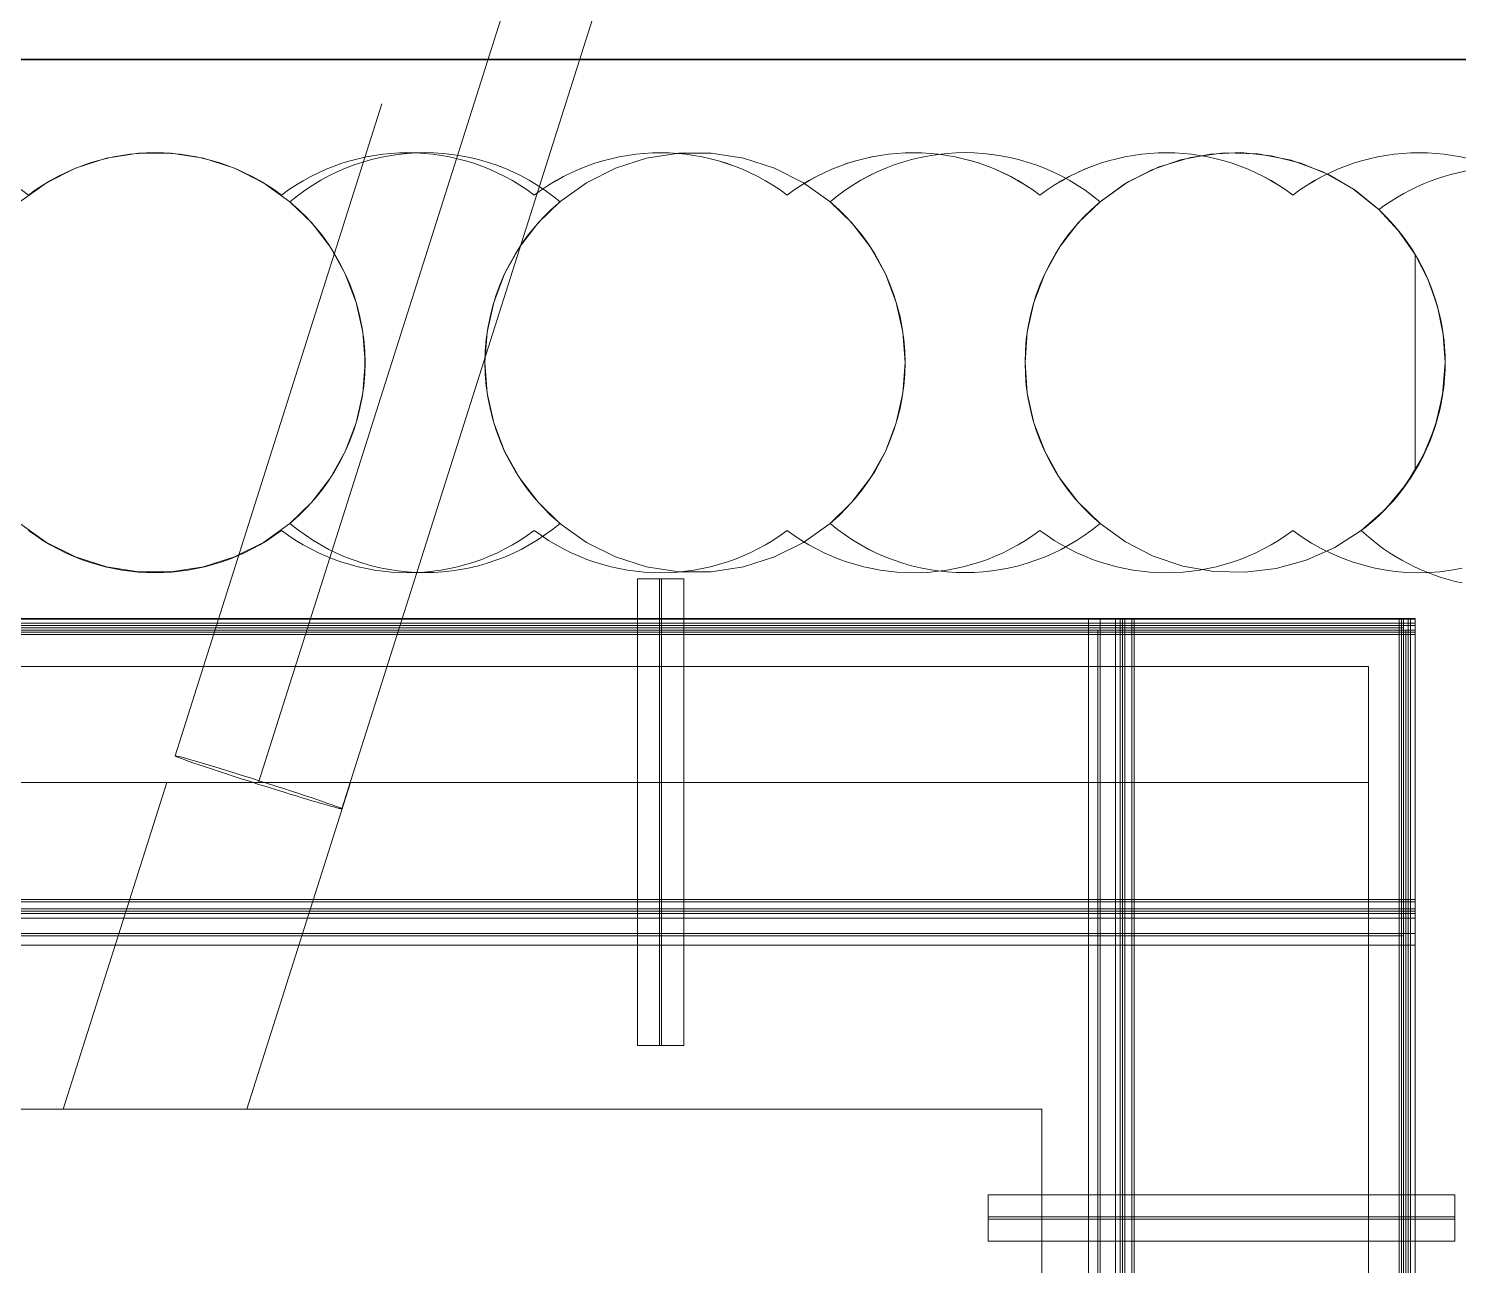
# Model space of a CAD drawing. Header units: metres. Extents: x 1753726 to 1755216, y 5920592 to 5921703.
# Drawn here: x 1755123.91 to 1755126.973, y 5921419.78 to 5921422.431 of the extents above; entities that cross this region are included whole.
import ezdxf

# ---------------------------------------------------------------- set-up
doc = ezdxf.new("R2010")
doc.units = ezdxf.units.M
doc.linetypes.add('CENTER', pattern=[50.8, 31.75, -6.35, 6.35, -6.35])
doc.linetypes.add('HIDDEN2', pattern=[4.7625, 3.175, -1.5875])
for name, color, linetype, lineweight in [('A-FLOR-____-OTLN', 9, 'Continuous', 9), ('A-WALL-____-OTLN', 2, 'Continuous', 9), ('P-PIPE-____-CNTR', 1, 'CENTER', 9), ('P-PIPE-____-OTLN', 6, 'HIDDEN2', 18), ('S-BEAM-____-OTLN', 7, 'Continuous', 9), ('S-FNDN-____-OTLN', 7, 'Continuous', 9)]:
    doc.layers.add(name, color=color, linetype=linetype, lineweight=lineweight)

# ---------------------------------------------------------------- blocks, each defined once
blk = doc.blocks.new('308492-ARUP-TUTB-MOD-0001_rvt-1-X-ARUP-GL-HERNE_BAY_ALIGNMENT')
at = {"layer": 'P-PIPE-____-CNTR'}
blk.add_line((1755124.4025, 5921420.8154), (1755209.801, 5921690.0492), dxfattribs=at)
blk.add_line((1755124.4025, 5921420.8154), (1755209.801, 5921690.0492), dxfattribs=at)
at = {"layer": 'P-PIPE-____-OTLN'}
for p, q in [((1755209.6223, 5921690.1059), (1755124.2238, 5921420.8721)), ((1755124.5813, 5921420.7587), (1755209.9798, 5921689.9925))]:
    blk.add_line(p, q, dxfattribs=at)
for start_param, end_param in [(0, 1.570796), (4.712389, 6.283185), (1.570796, 3.141593), (3.141593, 4.712389)]:
    blk.add_ellipse((1755124.4025, 5921420.8154), major_axis=(-0.1787, 0.0567), ratio=0.020088, start_param=start_param, end_param=end_param, dxfattribs=at)
blk = doc.blocks.new('308492-ARUP-STPW-MOD-1600_rvt-1-X-ARUP-GL-HERNE_BAY_ALIGNMENT')
at = {"layer": 'A-WALL-____-OTLN'}
for p, q in [((1755126.7805, 5921420.8154), (1755121.5805, 5921420.8154)), ((1755121.5805, 5921420.8154), (1755126.7805, 5921420.8154)), ((1755124.2058, 5921420.8154), (1755123.9838, 5921420.1154)), ((1755124.3772, 5921420.1154), (1755124.5992, 5921420.8154)), ((1755126.7805, 5921420.8154), (1755126.7805, 5921420.1154)), ((1755126.7805, 5921420.1154), (1755126.7805, 5921420.8154)), ((1755122.2805, 5921420.1154), (1755126.0805, 5921420.1154)), ((1755126.0805, 5921420.1154), (1755122.2805, 5921420.1154)), ((1755126.0805, 5921418.2154), (1755126.0805, 5921420.1154)), ((1755126.0805, 5921420.1154), (1755126.0805, 5921418.2154)), ((1755126.7805, 5921418.2154), (1755126.7805, 5921420.1154)), ((1755126.7805, 5921420.1154), (1755126.7805, 5921418.2154))]:
    blk.add_line(p, q, dxfattribs=at)
at = {"layer": 'A-WALL-____-OTLN', "flags": 128}
for points in [[(1755124.2058, 5921420.8154), (1755124.2284, 5921420.8154), (1755124.2553, 5921420.8154), (1755124.2908, 5921420.8154), (1755124.3328, 5921420.8154), (1755124.3788, 5921420.8154), (1755124.4263, 5921420.8154), (1755124.4723, 5921420.8154), (1755124.5143, 5921420.8154), (1755124.5498, 5921420.8154), (1755124.5767, 5921420.8154), (1755124.5935, 5921420.8154)], [(1755124.5992, 5921420.8154), (1755124.5767, 5921420.8154), (1755124.5498, 5921420.8154), (1755124.5143, 5921420.8154), (1755124.4723, 5921420.8154), (1755124.4263, 5921420.8154), (1755124.3788, 5921420.8154), (1755124.3328, 5921420.8154), (1755124.2908, 5921420.8154), (1755124.2553, 5921420.8154), (1755124.2284, 5921420.8154), (1755124.2116, 5921420.8154)], [(1755123.9838, 5921420.1154), (1755124.0063, 5921420.1154), (1755124.0333, 5921420.1154), (1755124.0688, 5921420.1154), (1755124.1108, 5921420.1154), (1755124.1568, 5921420.1154), (1755124.2042, 5921420.1154), (1755124.2503, 5921420.1154), (1755124.2923, 5921420.1154), (1755124.3277, 5921420.1154), (1755124.3547, 5921420.1154), (1755124.3715, 5921420.1154)], [(1755124.3772, 5921420.1154), (1755124.3547, 5921420.1154), (1755124.3277, 5921420.1154), (1755124.2923, 5921420.1154), (1755124.2503, 5921420.1154), (1755124.2042, 5921420.1154), (1755124.1568, 5921420.1154), (1755124.1108, 5921420.1154), (1755124.0688, 5921420.1154), (1755124.0333, 5921420.1154), (1755124.0063, 5921420.1154), (1755123.9895, 5921420.1154)]]:
    blk.add_lwpolyline(points, dxfattribs=at)
blk = doc.blocks.new('HB_Struct Framing_Support_2 - HB_Struct Framing_Support-5141438-X-ARUP-GL-HERNE_BAY_ALIGNMENT')
at = {"layer": 'S-BEAM-____-OTLN'}
for p, q in [((0.0495, -0.015), (-0.0495, -0.015)), ((-0.0495, -0.015), (-0.0133, -0.015)), ((-0.0133, -0.015), (-0.0495, -0.015)), ((-0.0495, -0.015), (0.0495, -0.015)), ((-0.0495, -0.015), (-0.0495, -1.015)), ((-0.0495, -0.015), (-0.0495, -1.015)), ((-0.0495, -0.015), (-0.0495, -1.015)), ((-0.0495, -0.015), (-0.0495, -1.015)), ((-0.0133, -0.015), (-0.0023, -0.015)), ((-0.0133, -0.015), (-0.0023, -0.015)), ((-0.0023, -1.015), (-0.0023, -0.015)), ((-0.0023, -1.015), (-0.0023, -0.015)), ((0.0023, -0.015), (0.0023, -1.015)), ((0.0023, -0.015), (0.0133, -0.015)), ((0.0023, -0.015), (0.0133, -0.015)), ((0.0023, -1.015), (0.0023, -0.015)), ((0.0495, -0.015), (0.0133, -0.015)), ((0.0133, -0.015), (0.0495, -0.015)), ((0.0495, -1.015), (0.0495, -0.015)), ((0.0495, -0.015), (0.0495, -1.015)), ((0.0495, -0.015), (0.0495, -1.015)), ((0.0495, -0.015), (0.0495, -1.015)), ((0.0495, -1.015), (-0.0495, -1.015)), ((-0.0495, -1.015), (-0.0133, -1.015)), ((-0.0133, -1.015), (-0.0495, -1.015)), ((-0.0495, -1.015), (0.0495, -1.015)), ((-0.0023, -1.015), (-0.0133, -1.015)), ((-0.0023, -1.015), (-0.0133, -1.015)), ((0.0133, -1.015), (0.0023, -1.015)), ((0.0133, -1.015), (0.0023, -1.015)), ((0.0495, -1.015), (0.0133, -1.015)), ((0.0133, -1.015), (0.0495, -1.015))]:
    blk.add_line(p, q, dxfattribs=at)
blk = doc.blocks.new('308492-ARUP-STTW-MOD-0100_rvt-1-X-ARUP-GL-HERNE_BAY_ALIGNMENT')
at = {"layer": 'S-BEAM-____-OTLN'}
for p, q in [((1755126.8805, 5921422.3649), (1755120.2805, 5921422.3649)), ((1755120.2805, 5921422.3649), (1755126.8805, 5921422.3649)), ((1755128.0805, 5921422.3649), (1755126.8805, 5921422.3649)), ((1755126.8805, 5921422.3649), (1755128.0805, 5921422.3649)), ((1755126.8805, 5921421.9463), (1755126.8805, 5921421.4836)), ((1755126.8805, 5921421.9463), (1755126.8805, 5921421.4836)), ((1755126.8805, 5921421.1665), (1755121.4805, 5921421.1665)), ((1755126.8805, 5921421.1665), (1755121.4805, 5921421.1665)), ((1755121.4805, 5921421.1665), (1755126.8805, 5921421.1665)), ((1755126.8805, 5921421.1665), (1755121.4805, 5921421.1665)), ((1755121.4805, 5921421.1649), (1755126.8805, 5921421.1649)), ((1755121.4805, 5921421.1649), (1755126.8805, 5921421.1649)), ((1755121.5055, 5921421.1665), (1755126.8555, 5921421.1665)), ((1755126.8555, 5921421.1665), (1755121.5055, 5921421.1665)), ((1755121.5251, 5921421.1665), (1755126.8805, 5921421.1665)), ((1755126.8805, 5921421.1665), (1755121.5251, 5921421.1665)), ((1755126.2055, 5921421.1665), (1755126.1805, 5921421.1665)), ((1755126.1805, 5921421.1665), (1755126.2055, 5921421.1665)), ((1755126.1805, 5921421.1665), (1755126.1805, 5921417.7485)), ((1755126.1805, 5921417.7485), (1755126.1805, 5921421.1665)), ((1755126.2055, 5921421.1665), (1755126.8555, 5921421.1665)), ((1755126.8555, 5921421.1665), (1755126.2055, 5921421.1665)), ((1755126.2055, 5921421.1665), (1755126.8555, 5921421.1665)), ((1755126.8555, 5921421.1665), (1755126.2055, 5921421.1665)), ((1755126.2055, 5921421.1665), (1755126.2055, 5921417.7485)), ((1755126.2055, 5921417.7485), (1755126.2055, 5921421.1665)), ((1755126.2055, 5921421.1665), (1755126.2055, 5921417.7485)), ((1755126.2055, 5921417.7485), (1755126.2055, 5921421.1665)), ((1755126.2055, 5921417.7485), (1755126.2055, 5921421.1665)), ((1755126.2055, 5921417.7485), (1755126.2055, 5921421.1665)), ((1755126.2535, 5921421.1665), (1755126.2385, 5921421.1665)), ((1755126.2385, 5921421.1665), (1755126.2535, 5921421.1665)), ((1755126.2385, 5921417.7861), (1755126.2385, 5921421.1665)), ((1755126.2385, 5921417.7861), (1755126.2385, 5921421.1665)), ((1755126.2585, 5921421.1665), (1755126.2485, 5921421.1665)), ((1755126.2485, 5921421.1665), (1755126.2585, 5921421.1665)), ((1755126.2485, 5921417.8011), (1755126.2485, 5921421.1665)), ((1755126.2485, 5921417.8011), (1755126.2485, 5921421.1665)), ((1755126.2535, 5921421.1665), (1755126.2535, 5921417.7861)), ((1755126.2535, 5921421.1665), (1755126.2731, 5921421.1665)), ((1755126.2731, 5921421.1665), (1755126.2535, 5921421.1665)), ((1755126.2535, 5921417.7861), (1755126.2535, 5921421.1665)), ((1755126.2535, 5921421.1665), (1755126.2535, 5921417.7861)), ((1755126.2535, 5921417.7861), (1755126.2535, 5921421.1665)), ((1755126.2535, 5921421.1665), (1755126.2731, 5921421.1665)), ((1755126.2731, 5921421.1665), (1755126.2535, 5921421.1665)), ((1755126.2535, 5921421.1665), (1755126.2535, 5921417.7861)), ((1755126.2535, 5921417.7861), (1755126.2535, 5921421.1665)), ((1755126.2585, 5921421.1665), (1755126.2781, 5921421.1665)), ((1755126.2781, 5921421.1665), (1755126.2585, 5921421.1665)), ((1755126.2585, 5921421.1665), (1755126.2585, 5921417.8011)), ((1755126.2585, 5921417.8011), (1755126.2585, 5921421.1665)), ((1755126.2585, 5921421.1665), (1755126.2585, 5921417.8011)), ((1755126.2585, 5921417.8011), (1755126.2585, 5921421.1665)), ((1755126.2585, 5921421.1665), (1755126.2781, 5921421.1665)), ((1755126.2781, 5921421.1665), (1755126.2585, 5921421.1665)), ((1755126.2585, 5921421.1665), (1755126.2585, 5921417.8011)), ((1755126.2585, 5921417.8011), (1755126.2585, 5921421.1665)), ((1755126.2731, 5921421.1665), (1755126.2731, 5921417.7861)), ((1755126.2731, 5921421.1665), (1755126.2871, 5921421.1665)), ((1755126.2731, 5921421.1665), (1755126.2871, 5921421.1665)), ((1755126.2731, 5921417.7861), (1755126.2731, 5921421.1665)), ((1755126.2731, 5921417.7861), (1755126.2731, 5921421.1665)), ((1755126.2731, 5921421.1665), (1755126.2731, 5921417.7861)), ((1755126.2731, 5921421.1665), (1755126.2871, 5921421.1665)), ((1755126.2731, 5921421.1665), (1755126.2871, 5921421.1665)), ((1755126.2731, 5921417.7861), (1755126.2731, 5921421.1665)), ((1755126.2731, 5921417.7861), (1755126.2731, 5921421.1665)), ((1755126.2781, 5921421.1665), (1755126.2781, 5921417.8011)), ((1755126.2781, 5921421.1665), (1755126.2921, 5921421.1665)), ((1755126.2921, 5921421.1665), (1755126.2781, 5921421.1665)), ((1755126.2781, 5921417.8011), (1755126.2781, 5921421.1665)), ((1755126.2781, 5921417.8011), (1755126.2781, 5921421.1665)), ((1755126.2781, 5921421.1665), (1755126.2781, 5921417.8011)), ((1755126.2781, 5921421.1665), (1755126.2921, 5921421.1665)), ((1755126.2781, 5921421.1665), (1755126.2921, 5921421.1665)), ((1755126.2781, 5921417.8011), (1755126.2781, 5921421.1665)), ((1755126.2781, 5921417.8011), (1755126.2781, 5921421.1665)), ((1755126.8319, 5921421.1665), (1755126.2871, 5921421.1665)), ((1755126.8319, 5921421.1665), (1755126.2871, 5921421.1665)), ((1755126.2871, 5921421.1665), (1755126.8319, 5921421.1665)), ((1755126.8319, 5921421.1665), (1755126.2871, 5921421.1665)), ((1755126.2921, 5921421.1665), (1755126.8369, 5921421.1665)), ((1755126.8369, 5921421.1665), (1755126.2921, 5921421.1665)), ((1755126.2921, 5921421.1665), (1755126.8369, 5921421.1665)), ((1755126.8369, 5921421.1665), (1755126.2921, 5921421.1665)), ((1755126.8459, 5921421.1665), (1755126.8319, 5921421.1665)), ((1755126.8319, 5921421.1665), (1755126.8459, 5921421.1665)), ((1755126.8319, 5921421.1665), (1755126.8459, 5921421.1665)), ((1755126.8319, 5921421.1665), (1755126.8459, 5921421.1665)), ((1755126.8369, 5921421.1665), (1755126.8509, 5921421.1665)), ((1755126.8369, 5921421.1665), (1755126.8509, 5921421.1665)), ((1755126.8369, 5921421.1665), (1755126.8509, 5921421.1665)), ((1755126.8369, 5921421.1665), (1755126.8509, 5921421.1665)), ((1755126.8459, 5921417.7861), (1755126.8459, 5921421.1665)), ((1755126.8459, 5921421.1665), (1755126.8459, 5921417.7861)), ((1755126.8655, 5921421.1665), (1755126.8459, 5921421.1665)), ((1755126.8655, 5921421.1665), (1755126.8459, 5921421.1665)), ((1755126.8459, 5921417.7861), (1755126.8459, 5921421.1665)), ((1755126.8459, 5921417.7861), (1755126.8459, 5921421.1665)), ((1755126.8459, 5921421.1665), (1755126.8655, 5921421.1665)), ((1755126.8655, 5921421.1665), (1755126.8459, 5921421.1665)), ((1755126.8459, 5921417.7861), (1755126.8459, 5921421.1665)), ((1755126.8459, 5921417.7861), (1755126.8459, 5921421.1665)), ((1755126.8509, 5921417.8011), (1755126.8509, 5921421.1665)), ((1755126.8509, 5921421.1665), (1755126.8705, 5921421.1665)), ((1755126.8509, 5921421.1665), (1755126.8705, 5921421.1665)), ((1755126.8509, 5921417.8011), (1755126.8509, 5921421.1665)), ((1755126.8509, 5921417.8011), (1755126.8509, 5921421.1665)), ((1755126.8509, 5921417.8011), (1755126.8509, 5921421.1665)), ((1755126.8509, 5921421.1665), (1755126.8705, 5921421.1665)), ((1755126.8705, 5921421.1665), (1755126.8509, 5921421.1665)), ((1755126.8509, 5921417.8011), (1755126.8509, 5921421.1665)), ((1755126.8509, 5921417.8011), (1755126.8509, 5921421.1665)), ((1755126.8555, 5921421.1665), (1755126.8805, 5921421.1665)), ((1755126.8805, 5921421.1665), (1755126.8555, 5921421.1665)), ((1755126.8555, 5921421.1665), (1755126.8555, 5921417.7485)), ((1755126.8555, 5921417.7485), (1755126.8555, 5921421.1665)), ((1755126.8555, 5921421.1665), (1755126.8555, 5921417.7485)), ((1755126.8555, 5921417.7485), (1755126.8555, 5921421.1665)), ((1755126.8555, 5921417.7485), (1755126.8555, 5921421.1665)), ((1755126.8555, 5921417.7485), (1755126.8555, 5921421.1665)), ((1755126.8555, 5921421.1465), (1755126.8555, 5921421.1665)), ((1755126.8555, 5921421.1665), (1755126.8555, 5921421.1465)), ((1755126.8655, 5921417.7861), (1755126.8655, 5921421.1665)), ((1755126.8655, 5921417.7861), (1755126.8655, 5921421.1665)), ((1755126.8655, 5921421.1665), (1755126.8805, 5921421.1665)), ((1755126.8805, 5921421.1665), (1755126.8655, 5921421.1665)), ((1755126.8655, 5921421.1665), (1755126.8655, 5921417.7861)), ((1755126.8655, 5921417.7861), (1755126.8655, 5921421.1665)), ((1755126.8655, 5921417.7861), (1755126.8655, 5921421.1665)), ((1755126.8655, 5921417.7861), (1755126.8655, 5921421.1665)), ((1755126.8705, 5921421.1665), (1755126.8705, 5921417.8011)), ((1755126.8705, 5921417.8011), (1755126.8705, 5921421.1665)), ((1755126.8705, 5921417.8011), (1755126.8705, 5921421.1665)), ((1755126.8705, 5921421.1665), (1755126.8805, 5921421.1665)), ((1755126.8705, 5921421.1665), (1755126.8805, 5921421.1665)), ((1755126.8705, 5921417.8011), (1755126.8705, 5921421.1665)), ((1755126.8705, 5921417.8011), (1755126.8705, 5921421.1665)), ((1755126.8705, 5921417.8011), (1755126.8705, 5921421.1665)), ((1755126.8805, 5921421.1665), (1755126.8805, 5921421.1565)), ((1755126.8805, 5921421.1665), (1755126.8805, 5921421.1565)), ((1755126.8805, 5921421.1665), (1755126.8805, 5921417.8011)), ((1755126.8805, 5921417.8011), (1755126.8805, 5921421.1665)), ((1755126.8805, 5921421.1515), (1755126.8805, 5921421.1665)), ((1755126.8805, 5921421.1665), (1755126.8805, 5921421.1515)), ((1755126.8805, 5921417.7861), (1755126.8805, 5921421.1665)), ((1755126.8805, 5921417.7861), (1755126.8805, 5921421.1665)), ((1755126.8805, 5921421.1415), (1755126.8805, 5921421.1665)), ((1755126.8805, 5921421.1665), (1755126.8805, 5921421.1415)), ((1755126.8805, 5921421.1665), (1755126.8805, 5921417.7485)), ((1755126.8805, 5921417.7485), (1755126.8805, 5921421.1665)), ((1755126.8805, 5921421.1649), (1755126.8805, 5921419.6154)), ((1755126.8805, 5921421.1649), (1755126.8805, 5921419.6154)), ((1755126.8805, 5921421.1515), (1755121.4805, 5921421.1515)), ((1755126.8805, 5921421.1515), (1755121.4805, 5921421.1515)), ((1755121.4805, 5921421.1515), (1755126.8805, 5921421.1515)), ((1755126.8805, 5921421.1515), (1755121.4805, 5921421.1515)), ((1755126.8805, 5921421.1515), (1755121.4805, 5921421.1515)), ((1755126.8805, 5921421.1515), (1755121.4805, 5921421.1515)), ((1755121.4805, 5921421.1415), (1755126.8805, 5921421.1415)), ((1755126.8805, 5921421.1415), (1755121.4805, 5921421.1415)), ((1755121.4805, 5921421.1415), (1755126.8805, 5921421.1415)), ((1755126.8805, 5921421.1415), (1755121.4805, 5921421.1415)), ((1755126.8805, 5921421.1415), (1755121.4805, 5921421.1415)), ((1755126.8805, 5921421.1415), (1755121.4805, 5921421.1415)), ((1755126.8805, 5921421.1319), (1755121.4805, 5921421.1319)), ((1755121.4805, 5921421.1319), (1755126.8805, 5921421.1319)), ((1755126.8805, 5921421.1319), (1755121.4805, 5921421.1319)), ((1755126.8805, 5921421.1319), (1755121.4805, 5921421.1319)), ((1755126.8805, 5921421.1319), (1755121.4805, 5921421.1319)), ((1755126.8805, 5921421.1319), (1755121.4805, 5921421.1319)), ((1755121.5055, 5921421.1465), (1755126.8555, 5921421.1465)), ((1755126.8555, 5921421.1465), (1755121.5055, 5921421.1465)), ((1755121.5055, 5921421.1465), (1755126.8555, 5921421.1465)), ((1755126.8555, 5921421.1465), (1755121.5055, 5921421.1465)), ((1755126.8555, 5921421.1465), (1755121.5055, 5921421.1465)), ((1755126.8555, 5921421.1465), (1755121.5055, 5921421.1465)), ((1755121.5251, 5921421.1565), (1755126.8805, 5921421.1565)), ((1755126.8805, 5921421.1565), (1755121.5251, 5921421.1565)), ((1755126.8805, 5921421.1565), (1755121.5251, 5921421.1565)), ((1755126.8805, 5921421.1565), (1755121.5251, 5921421.1565)), ((1755126.8805, 5921421.1565), (1755121.5251, 5921421.1565)), ((1755126.8805, 5921421.1565), (1755121.5251, 5921421.1565)), ((1755126.8805, 5921421.1369), (1755121.5251, 5921421.1369)), ((1755126.8805, 5921421.1369), (1755121.5251, 5921421.1369)), ((1755126.8805, 5921421.1369), (1755121.5251, 5921421.1369)), ((1755126.8805, 5921421.1369), (1755121.5251, 5921421.1369)), ((1755126.8805, 5921421.1369), (1755121.5251, 5921421.1369)), ((1755126.8805, 5921421.1369), (1755121.5251, 5921421.1369)), ((1755126.2005, 5921421.1415), (1755126.1805, 5921421.1415)), ((1755126.1805, 5921421.1415), (1755126.2005, 5921421.1415)), ((1755126.1805, 5921421.1415), (1755126.1805, 5921417.7435)), ((1755126.1805, 5921417.7435), (1755126.1805, 5921421.1415)), ((1755126.2005, 5921421.1415), (1755126.8605, 5921421.1415)), ((1755126.8605, 5921421.1415), (1755126.2005, 5921421.1415)), ((1755126.2005, 5921421.1415), (1755126.8605, 5921421.1415)), ((1755126.8605, 5921421.1415), (1755126.2005, 5921421.1415)), ((1755126.2005, 5921421.1415), (1755126.2005, 5921417.7435)), ((1755126.2005, 5921417.7435), (1755126.2005, 5921421.1415)), ((1755126.2005, 5921421.1415), (1755126.2005, 5921417.7435)), ((1755126.2005, 5921417.7435), (1755126.2005, 5921421.1415)), ((1755126.2005, 5921417.7435), (1755126.2005, 5921421.1415)), ((1755126.2005, 5921417.7435), (1755126.2005, 5921421.1415)), ((1755126.8555, 5921420.4865), (1755126.8555, 5921421.1465)), ((1755126.8555, 5921421.1465), (1755126.8555, 5921420.4865)), ((1755126.8555, 5921420.4865), (1755126.8555, 5921421.1465)), ((1755126.8555, 5921421.1465), (1755126.8555, 5921420.4865)), ((1755126.8605, 5921421.1415), (1755126.8805, 5921421.1415)), ((1755126.8805, 5921421.1415), (1755126.8605, 5921421.1415)), ((1755126.8605, 5921421.1415), (1755126.8605, 5921417.7435)), ((1755126.8605, 5921417.7435), (1755126.8605, 5921421.1415)), ((1755126.8605, 5921421.1415), (1755126.8605, 5921417.7435)), ((1755126.8605, 5921417.7435), (1755126.8605, 5921421.1415)), ((1755126.8605, 5921417.7435), (1755126.8605, 5921421.1415)), ((1755126.8605, 5921417.7435), (1755126.8605, 5921421.1415)), ((1755126.8805, 5921421.1565), (1755126.8805, 5921421.1369)), ((1755126.8805, 5921421.1565), (1755126.8805, 5921421.1369)), ((1755126.8805, 5921421.1369), (1755126.8805, 5921421.1565)), ((1755126.8805, 5921421.1565), (1755126.8805, 5921421.1369)), ((1755126.8805, 5921421.1319), (1755126.8805, 5921421.1515)), ((1755126.8805, 5921421.1319), (1755126.8805, 5921421.1515)), ((1755126.8805, 5921421.1319), (1755126.8805, 5921421.1515)), ((1755126.8805, 5921421.1515), (1755126.8805, 5921421.1319)), ((1755126.8805, 5921420.4915), (1755126.8805, 5921421.1415)), ((1755126.8805, 5921421.1415), (1755126.8805, 5921420.4915)), ((1755126.8805, 5921420.4915), (1755126.8805, 5921421.1415)), ((1755126.8805, 5921421.1415), (1755126.8805, 5921420.4915)), ((1755126.8805, 5921421.1415), (1755126.8805, 5921417.7435)), ((1755126.8805, 5921417.7435), (1755126.8805, 5921421.1415)), ((1755126.8805, 5921421.1369), (1755126.8805, 5921421.1229)), ((1755126.8805, 5921421.1369), (1755126.8805, 5921421.1229)), ((1755126.8805, 5921421.1369), (1755126.8805, 5921421.1229)), ((1755126.8805, 5921421.1369), (1755126.8805, 5921421.1229)), ((1755126.8805, 5921421.1319), (1755126.8805, 5921421.1179)), ((1755126.8805, 5921421.1179), (1755126.8805, 5921421.1319)), ((1755126.8805, 5921421.1319), (1755126.8805, 5921421.1179)), ((1755126.8805, 5921421.1319), (1755126.8805, 5921421.1179)), ((1755126.8805, 5921420.5781), (1755126.8805, 5921421.1229)), ((1755126.8805, 5921421.1229), (1755126.8805, 5921420.5781)), ((1755126.8805, 5921420.5781), (1755126.8805, 5921421.1229)), ((1755126.8805, 5921421.1229), (1755126.8805, 5921420.5781)), ((1755126.8805, 5921420.5731), (1755126.8805, 5921421.1179)), ((1755126.8805, 5921420.5731), (1755126.8805, 5921421.1179)), ((1755126.8805, 5921420.5731), (1755126.8805, 5921421.1179)), ((1755126.8805, 5921421.1179), (1755126.8805, 5921420.5731)), ((1755121.4805, 5921420.5591), (1755126.8805, 5921420.5591)), ((1755126.8805, 5921420.5591), (1755121.4805, 5921420.5591)), ((1755126.8805, 5921420.5591), (1755121.4805, 5921420.5591)), ((1755121.4805, 5921420.5591), (1755126.8805, 5921420.5591)), ((1755126.8805, 5921420.5591), (1755121.4805, 5921420.5591)), ((1755126.8805, 5921420.5591), (1755121.4805, 5921420.5591)), ((1755121.5251, 5921420.5641), (1755126.8805, 5921420.5641)), ((1755126.8805, 5921420.5641), (1755121.5251, 5921420.5641)), ((1755126.8805, 5921420.5641), (1755121.5251, 5921420.5641)), ((1755121.5251, 5921420.5641), (1755126.8805, 5921420.5641)), ((1755126.8805, 5921420.5641), (1755121.5251, 5921420.5641)), ((1755126.8805, 5921420.5641), (1755121.5251, 5921420.5641)), ((1755126.8805, 5921420.5641), (1755126.8805, 5921420.5781)), ((1755126.8805, 5921420.5781), (1755126.8805, 5921420.5641)), ((1755126.8805, 5921420.5781), (1755126.8805, 5921420.5641)), ((1755126.8805, 5921420.5781), (1755126.8805, 5921420.5641)), ((1755126.8805, 5921420.5731), (1755126.8805, 5921420.5591)), ((1755126.8805, 5921420.5731), (1755126.8805, 5921420.5591)), ((1755126.8805, 5921420.5731), (1755126.8805, 5921420.5591)), ((1755126.8805, 5921420.5731), (1755126.8805, 5921420.5591)), ((1755126.8805, 5921420.5445), (1755126.8805, 5921420.5641)), ((1755126.8805, 5921420.5641), (1755126.8805, 5921420.5445)), ((1755126.8805, 5921420.5445), (1755126.8805, 5921420.5641)), ((1755126.8805, 5921420.5641), (1755126.8805, 5921420.5445)), ((1755126.8805, 5921420.5395), (1755126.8805, 5921420.5591)), ((1755126.8805, 5921420.5591), (1755126.8805, 5921420.5395)), ((1755126.8805, 5921420.5395), (1755126.8805, 5921420.5591)), ((1755126.8805, 5921420.5591), (1755126.8805, 5921420.5395)), ((1755121.4805, 5921420.5395), (1755126.8805, 5921420.5395)), ((1755126.8805, 5921420.5395), (1755121.4805, 5921420.5395)), ((1755121.4805, 5921420.5395), (1755126.8805, 5921420.5395)), ((1755126.8805, 5921420.5395), (1755121.4805, 5921420.5395)), ((1755121.4805, 5921420.5395), (1755126.8805, 5921420.5395)), ((1755126.8805, 5921420.5395), (1755121.4805, 5921420.5395)), ((1755126.8805, 5921420.5245), (1755121.4805, 5921420.5245)), ((1755126.8805, 5921420.5245), (1755121.4805, 5921420.5245)), ((1755121.5251, 5921420.5445), (1755126.8805, 5921420.5445)), ((1755126.8805, 5921420.5445), (1755121.5251, 5921420.5445)), ((1755121.5251, 5921420.5445), (1755126.8805, 5921420.5445)), ((1755126.8805, 5921420.5445), (1755121.5251, 5921420.5445)), ((1755121.5251, 5921420.5445), (1755126.8805, 5921420.5445)), ((1755126.8805, 5921420.5445), (1755121.5251, 5921420.5445)), ((1755126.8805, 5921420.5345), (1755121.5251, 5921420.5345)), ((1755126.8805, 5921420.5345), (1755121.5251, 5921420.5345)), ((1755126.8805, 5921420.5445), (1755126.8805, 5921420.5345)), ((1755126.8805, 5921420.5345), (1755126.8805, 5921420.5445)), ((1755126.8805, 5921420.5395), (1755126.8805, 5921420.5245)), ((1755126.8805, 5921420.5245), (1755126.8805, 5921420.5395)), ((1755121.4805, 5921420.4915), (1755126.8805, 5921420.4915)), ((1755126.8805, 5921420.4915), (1755121.4805, 5921420.4915)), ((1755121.4805, 5921420.4915), (1755126.8805, 5921420.4915)), ((1755126.8805, 5921420.4915), (1755121.4805, 5921420.4915)), ((1755126.8805, 5921420.4915), (1755121.4805, 5921420.4915)), ((1755126.8805, 5921420.4915), (1755121.4805, 5921420.4915)), ((1755126.8805, 5921420.4915), (1755126.8805, 5921420.4665)), ((1755126.8805, 5921420.4665), (1755126.8805, 5921420.4915)), ((1755121.4805, 5921420.4665), (1755126.8805, 5921420.4665)), ((1755126.8805, 5921420.4665), (1755121.4805, 5921420.4665)), ((1755121.5055, 5921420.4865), (1755126.8555, 5921420.4865)), ((1755126.8555, 5921420.4865), (1755121.5055, 5921420.4865)), ((1755121.5055, 5921420.4865), (1755126.8555, 5921420.4865)), ((1755126.8555, 5921420.4865), (1755121.5055, 5921420.4865)), ((1755126.8555, 5921420.4865), (1755121.5055, 5921420.4865)), ((1755126.8555, 5921420.4865), (1755121.5055, 5921420.4865)), ((1755121.5055, 5921420.4665), (1755126.8555, 5921420.4665)), ((1755126.8555, 5921420.4665), (1755121.5055, 5921420.4665)), ((1755126.8555, 5921420.4865), (1755126.8555, 5921420.4665)), ((1755126.8555, 5921420.4665), (1755126.8555, 5921420.4865))]:
    blk.add_line(p, q, dxfattribs=at)
for start, end in [(0, 30.9424), (329.0576, 0)]:
    blk.add_arc((1755126.4946, 5921421.7149), 0.45, start, end, dxfattribs=at)
for major_axis, start_param, end_param in [((-0.2165, 0.3945), 4.210542, 4.750589), ((-0.3945, 0.2165), 3.103393, 3.64344)]:
    blk.add_ellipse((1755126.4946, 5921421.7149), major_axis=major_axis, ratio=1, start_param=start_param, end_param=end_param, dxfattribs=at)
at = {"layer": 'S-FNDN-____-OTLN'}
for p, q in [((1755120.2807, 5921422.3636), (1755128.0807, 5921422.3636)), ((1755128.0807, 5921422.3636), (1755120.2807, 5921422.3636)), ((1755126.7807, 5921421.0636), (1755121.5807, 5921421.0636)), ((1755121.5807, 5921421.0636), (1755126.7807, 5921421.0636)), ((1755126.7807, 5921418.3156), (1755126.7807, 5921421.0636)), ((1755126.7807, 5921421.0636), (1755126.7807, 5921418.3156))]:
    blk.add_line(p, q, dxfattribs=at)
at = {"layer": 'S-FNDN-____-OTLN', "flags": 128}
for points in [[(1755123.8913, 5921422.0596), (1755123.948, 5921422.1002), (1755124.0104, 5921422.1315), (1755124.0768, 5921422.1528), (1755124.1457, 5921422.1636), (1755124.2154, 5921422.1636), (1755124.2843, 5921422.1528), (1755124.3507, 5921422.1315), (1755124.4131, 5921422.1002), (1755124.4698, 5921422.0597)], [(1755124.4698, 5921422.0597), (1755124.4131, 5921422.1002), (1755124.3507, 5921422.1315), (1755124.2843, 5921422.1528), (1755124.2154, 5921422.1636), (1755124.1457, 5921422.1636), (1755124.0768, 5921422.1528), (1755124.0104, 5921422.1315), (1755123.948, 5921422.1002), (1755123.8913, 5921422.0596)], [(1755125.0483, 5921422.0596), (1755125.105, 5921422.1002), (1755125.1674, 5921422.1315), (1755125.2338, 5921422.1528), (1755125.3027, 5921422.1636), (1755125.3724, 5921422.1636), (1755125.4413, 5921422.1528), (1755125.5077, 5921422.1315), (1755125.5701, 5921422.1002), (1755125.6268, 5921422.0597)], [(1755125.6268, 5921422.0597), (1755125.5701, 5921422.1002), (1755125.5077, 5921422.1315), (1755125.4413, 5921422.1528), (1755125.3724, 5921422.1636), (1755125.3027, 5921422.1636), (1755125.2338, 5921422.1528), (1755125.1674, 5921422.1315), (1755125.105, 5921422.1002), (1755125.0483, 5921422.0596)], [(1755126.8027, 5921422.0429), (1755126.752, 5921422.0841), (1755126.6958, 5921422.1174), (1755126.6355, 5921422.1423), (1755126.5721, 5921422.1582), (1755126.5072, 5921422.1648), (1755126.442, 5921422.1619), (1755126.3778, 5921422.1495), (1755126.3162, 5921422.1281), (1755126.2582, 5921422.0979), (1755126.2053, 5921422.0597)], [(1755126.2053, 5921422.0596), (1755126.2644, 5921422.1017), (1755126.3296, 5921422.1336), (1755126.399, 5921422.1547), (1755126.4709, 5921422.1643), (1755126.5434, 5921422.1623), (1755126.6146, 5921422.1486), (1755126.6827, 5921422.1237), (1755126.746, 5921422.0882), (1755126.8027, 5921422.0429)], [(1755124.4698, 5921422.0597), (1755124.5167, 5921422.0141), (1755124.5565, 5921421.9622), (1755124.5884, 5921421.9051), (1755124.6116, 5921421.844), (1755124.6258, 5921421.7802), (1755124.6306, 5921421.7149)], [(1755124.6306, 5921421.7149), (1755124.6258, 5921421.7802), (1755124.6116, 5921421.844), (1755124.5884, 5921421.9051), (1755124.5565, 5921421.9622), (1755124.5167, 5921422.0141), (1755124.4698, 5921422.0597)], [(1755124.8876, 5921421.7149), (1755124.8923, 5921421.7802), (1755124.9065, 5921421.844), (1755124.9297, 5921421.9051), (1755124.9616, 5921421.9622), (1755125.0014, 5921422.0141), (1755125.0483, 5921422.0596)], [(1755125.0483, 5921422.0596), (1755125.0014, 5921422.0141), (1755124.9616, 5921421.9622), (1755124.9297, 5921421.9051), (1755124.9065, 5921421.844), (1755124.8923, 5921421.7802), (1755124.8876, 5921421.7149)], [(1755125.6268, 5921422.0597), (1755125.6737, 5921422.0141), (1755125.7135, 5921421.9622), (1755125.7454, 5921421.9051), (1755125.7686, 5921421.844), (1755125.7828, 5921421.7802), (1755125.7876, 5921421.7149)], [(1755125.7876, 5921421.7149), (1755125.7828, 5921421.7802), (1755125.7686, 5921421.844), (1755125.7454, 5921421.9051), (1755125.7135, 5921421.9622), (1755125.6737, 5921422.0141), (1755125.6268, 5921422.0597)], [(1755126.2053, 5921422.0597), (1755126.1584, 5921422.0141), (1755126.1186, 5921421.9622), (1755126.0867, 5921421.9051), (1755126.0635, 5921421.844), (1755126.0493, 5921421.7802), (1755126.0446, 5921421.7149)], [(1755126.0446, 5921421.7149), (1755126.0493, 5921421.7802), (1755126.0635, 5921421.844), (1755126.0867, 5921421.9051), (1755126.1186, 5921421.9622), (1755126.1584, 5921422.0141), (1755126.2053, 5921422.0596)], [(1755126.8027, 5921422.0429), (1755126.8443, 5921421.9981), (1755126.8795, 5921421.948), (1755126.9076, 5921421.8936), (1755126.928, 5921421.8359), (1755126.9404, 5921421.776), (1755126.9446, 5921421.7149)], [(1755126.8805, 5921421.9463), (1755126.8449, 5921421.9973), (1755126.8027, 5921422.0429)], [(1755126.9446, 5921421.7149), (1755126.9405, 5921421.7755), (1755126.9282, 5921421.835), (1755126.9081, 5921421.8923), (1755126.8805, 5921421.9463)], [(1755124.6306, 5921421.7149), (1755124.6258, 5921421.6497), (1755124.6116, 5921421.5859), (1755124.5884, 5921421.5247), (1755124.5565, 5921421.4677), (1755124.5167, 5921421.4158), (1755124.4698, 5921421.3702)], [(1755124.4698, 5921421.3702), (1755124.5167, 5921421.4158), (1755124.5565, 5921421.4677), (1755124.5884, 5921421.5247), (1755124.6116, 5921421.5859), (1755124.6258, 5921421.6497), (1755124.6306, 5921421.7149)], [(1755125.0483, 5921421.3702), (1755125.0014, 5921421.4158), (1755124.9616, 5921421.4677), (1755124.9297, 5921421.5248), (1755124.9065, 5921421.5859), (1755124.8923, 5921421.6497), (1755124.8876, 5921421.7149)], [(1755124.8876, 5921421.7149), (1755124.8923, 5921421.6497), (1755124.9065, 5921421.5859), (1755124.9297, 5921421.5248), (1755124.9616, 5921421.4677), (1755125.0014, 5921421.4158), (1755125.0483, 5921421.3702)], [(1755125.7876, 5921421.7149), (1755125.7828, 5921421.6497), (1755125.7686, 5921421.5859), (1755125.7454, 5921421.5247), (1755125.7135, 5921421.4677), (1755125.6737, 5921421.4158), (1755125.6268, 5921421.3702)], [(1755125.6268, 5921421.3702), (1755125.6737, 5921421.4158), (1755125.7135, 5921421.4677), (1755125.7454, 5921421.5247), (1755125.7686, 5921421.5859), (1755125.7828, 5921421.6497), (1755125.7876, 5921421.7149)], [(1755126.2053, 5921421.3702), (1755126.1584, 5921421.4158), (1755126.1186, 5921421.4677), (1755126.0867, 5921421.5248), (1755126.0635, 5921421.5859), (1755126.0493, 5921421.6497), (1755126.0446, 5921421.7149)], [(1755126.0446, 5921421.7149), (1755126.0493, 5921421.6497), (1755126.0635, 5921421.5859), (1755126.0867, 5921421.5248), (1755126.1186, 5921421.4677), (1755126.1584, 5921421.4158), (1755126.2053, 5921421.3702)], [(1755126.9446, 5921421.7149), (1755126.9392, 5921421.6457), (1755126.9233, 5921421.5782), (1755126.8971, 5921421.5139), (1755126.8614, 5921421.4544), (1755126.817, 5921421.4011), (1755126.7649, 5921421.3552)], [(1755126.8805, 5921421.4836), (1755126.9081, 5921421.5376), (1755126.9282, 5921421.5949), (1755126.9405, 5921421.6543), (1755126.9446, 5921421.7149)], [(1755126.7649, 5921421.3552), (1755126.8089, 5921421.3929), (1755126.8476, 5921421.4359), (1755126.8805, 5921421.4836)], [(1755124.4698, 5921421.3702), (1755124.4131, 5921421.3297), (1755124.3507, 5921421.2984), (1755124.2843, 5921421.2771), (1755124.2154, 5921421.2663), (1755124.1457, 5921421.2663), (1755124.0768, 5921421.2771), (1755124.0104, 5921421.2984), (1755123.948, 5921421.3297), (1755123.8913, 5921421.3702)], [(1755123.8913, 5921421.3702), (1755123.948, 5921421.3297), (1755124.0104, 5921421.2984), (1755124.0768, 5921421.2771), (1755124.1457, 5921421.2663), (1755124.2154, 5921421.2663), (1755124.2843, 5921421.2771), (1755124.3507, 5921421.2984), (1755124.4131, 5921421.3297), (1755124.4698, 5921421.3702)], [(1755125.6268, 5921421.3702), (1755125.5701, 5921421.3297), (1755125.5077, 5921421.2984), (1755125.4413, 5921421.2771), (1755125.3724, 5921421.2663), (1755125.3027, 5921421.2663), (1755125.2338, 5921421.2771), (1755125.1674, 5921421.2984), (1755125.105, 5921421.3297), (1755125.0483, 5921421.3702)], [(1755125.0483, 5921421.3702), (1755125.105, 5921421.3297), (1755125.1674, 5921421.2984), (1755125.2338, 5921421.2771), (1755125.3027, 5921421.2663), (1755125.3724, 5921421.2663), (1755125.4413, 5921421.2771), (1755125.5077, 5921421.2984), (1755125.5701, 5921421.3297), (1755125.6268, 5921421.3702)], [(1755126.7649, 5921421.3552), (1755126.7084, 5921421.319), (1755126.6472, 5921421.2916), (1755126.5826, 5921421.2736), (1755126.516, 5921421.2655), (1755126.449, 5921421.2673), (1755126.383, 5921421.279), (1755126.3194, 5921421.3004), (1755126.2597, 5921421.3311), (1755126.2053, 5921421.3702)], [(1755126.2053, 5921421.3702), (1755126.2598, 5921421.3311), (1755126.3194, 5921421.3004), (1755126.383, 5921421.279), (1755126.449, 5921421.2673), (1755126.5161, 5921421.2655), (1755126.5826, 5921421.2737), (1755126.6472, 5921421.2916), (1755126.7085, 5921421.319), (1755126.7649, 5921421.3552)]]:
    blk.add_lwpolyline(points, dxfattribs=at)
at = {"layer": 'S-FNDN-____-OTLN'}
for centre, start, end in [((1755124.7591, 5921421.7149), 50.0007, 129.9993), ((1755125.9161, 5921421.7149), 50.0007, 129.9993), ((1755127.0731, 5921421.6832), 0, 126.9288), ((1755124.1806, 5921421.7149), 0, 50.0007), ((1755125.3376, 5921421.7149), 129.9993, 180), ((1755125.3376, 5921421.7149), 129.9993, 180), ((1755125.3376, 5921421.7149), 0, 50.0007), ((1755126.4946, 5921421.7149), 129.9993, 180), ((1755126.4946, 5921421.7149), 0, 46.7853), ((1755126.4946, 5921421.7149), 0, 46.7853), ((1755124.1806, 5921421.7149), 309.9993, 0), ((1755125.3376, 5921421.7149), 180, 230.0007), ((1755125.3376, 5921421.7149), 180, 230.0007), ((1755125.3376, 5921421.7149), 309.9993, 0), ((1755126.4946, 5921421.7149), 180, 230.0007), ((1755126.4946, 5921421.7149), 306.9288, 0), ((1755126.4946, 5921421.7149), 306.9288, 0), ((1755124.1807, 5921421.7146), 232.9974, 307.0026), ((1755124.1807, 5921421.7146), 232.9974, 307.0026), ((1755124.7224, 5921421.7146), 232.9974, 307.0026), ((1755124.7224, 5921421.7146), 232.9974, 307.0026), ((1755124.7591, 5921421.7149), 230.0007, 309.9993), ((1755125.2641, 5921421.7146), 232.9974, 307.0026), ((1755125.2641, 5921421.7146), 232.9974, 307.0026), ((1755125.8057, 5921421.7146), 232.9974, 307.0026), ((1755125.8057, 5921421.7146), 232.9974, 307.0026), ((1755125.9161, 5921421.7149), 230.0007, 309.9993), ((1755126.3474, 5921421.7146), 232.9974, 307.0026), ((1755126.3474, 5921421.7146), 232.9974, 307.0026), ((1755126.8891, 5921421.7146), 232.9974, 281.8031), ((1755126.8891, 5921421.7146), 232.9974, 281.8031), ((1755127.0731, 5921421.6832), 226.7853, 258.1935), ((1755127.0731, 5921421.6832), 226.7853, 258.1935)]:
    blk.add_arc(centre, 0.45, start, end, dxfattribs=at)
for centre, major_axis, start_param, end_param in [((1755123.6391, 5921421.7146), (0.3178, 0.3186), 0.138422, 1.430058), ((1755124.1807, 5921421.7146), (-0.3178, 0.3186), 4.853128, 6.144764), ((1755124.1807, 5921421.7146), (0.3178, 0.3186), 0.138422, 1.430058), ((1755124.7224, 5921421.7146), (-0.301, 0.3345), 4.904668, 6.196304), ((1755124.7224, 5921421.7146), (0.3178, 0.3186), 0.138422, 1.430058), ((1755124.7591, 5921421.7149), (-0.2797, 0.3525), 4.914256, 6.310494), ((1755125.2641, 5921421.7146), (-0.3178, 0.3186), 4.853128, 6.144764), ((1755125.2641, 5921421.7146), (0.3396, 0.2952), 0.20937, 1.501006), ((1755125.8057, 5921421.7146), (-0.3178, 0.3186), 4.853128, 6.144764), ((1755125.8057, 5921421.7146), (0.3178, 0.3186), 0.138422, 1.430058), ((1755125.9161, 5921421.7149), (-0.2797, 0.3525), 4.914256, 6.310494), ((1755126.3474, 5921421.7146), (-0.3178, 0.3186), 4.853128, 6.144764), ((1755126.3474, 5921421.7146), (0.3178, 0.3186), 0.138422, 1.430058), ((1755126.8891, 5921421.7146), (-0.3178, 0.3186), 4.853128, 6.144764), ((1755126.8891, 5921421.7146), (0.3396, 0.2952), 0.20937, 1.501006), ((1755127.0731, 5921421.6832), (-0.4455, 0.0634), 3.282976, 5.498301), ((1755124.1806, 5921421.7149), (0.2469, 0.3762), 5.293272, 6.16595), ((1755125.3376, 5921421.7149), (0.1948, 0.4056), 5.160146, 6.032824), ((1755126.4946, 5921421.7149), (-0.304, 0.3318), 6.239546, 7.112223), ((1755124.1806, 5921421.7149), (-0.2469, 0.3762), 3.258828, 4.131506), ((1755125.3376, 5921421.7149), (-0.1948, 0.4056), 3.391954, 4.264632), ((1755126.4946, 5921421.7149), (0.304, 0.3318), 2.312555, 3.185232), ((1755124.7591, 5921421.7149), (0.2797, 0.3525), 3.114284, 4.510522), ((1755125.9161, 5921421.7149), (0.2797, 0.3525), 3.114284, 4.510522)]:
    blk.add_ellipse(centre, major_axis=major_axis, ratio=1, start_param=start_param, end_param=end_param, dxfattribs=at)
at = {"layer": 'S-BEAM-____-OTLN'}
blk.add_blockref('HB_Struct Framing_Support_2 - HB_Struct Framing_Support-5141438-X-ARUP-GL-HERNE_BAY_ALIGNMENT', (1755125.2638, 5921421.2665), dxfattribs=at)
blk.add_blockref('HB_Struct Framing_Support_2 - HB_Struct Framing_Support-5141438-X-ARUP-GL-HERNE_BAY_ALIGNMENT', (1755125.2638, 5921421.2665), dxfattribs=at)
blk.add_blockref('HB_Struct Framing_Support_2 - HB_Struct Framing_Support-5141438-X-ARUP-GL-HERNE_BAY_ALIGNMENT', (1755125.2638, 5921421.2665), dxfattribs=at)
blk.add_blockref('HB_Struct Framing_Support_2 - HB_Struct Framing_Support-5141438-X-ARUP-GL-HERNE_BAY_ALIGNMENT', (1755125.2638, 5921421.2665), dxfattribs=at)
at = {"layer": 'S-BEAM-____-OTLN', "rotation": 270.0000000000002}
blk.add_blockref('HB_Struct Framing_Support_2 - HB_Struct Framing_Support-5141438-X-ARUP-GL-HERNE_BAY_ALIGNMENT', (1755126.9805, 5921419.8819), dxfattribs=at)
blk.add_blockref('HB_Struct Framing_Support_2 - HB_Struct Framing_Support-5141438-X-ARUP-GL-HERNE_BAY_ALIGNMENT', (1755126.9805, 5921419.8819), dxfattribs=at)
blk.add_blockref('HB_Struct Framing_Support_2 - HB_Struct Framing_Support-5141438-X-ARUP-GL-HERNE_BAY_ALIGNMENT', (1755126.9805, 5921419.8819), dxfattribs=at)
blk.add_blockref('HB_Struct Framing_Support_2 - HB_Struct Framing_Support-5141438-X-ARUP-GL-HERNE_BAY_ALIGNMENT', (1755126.9805, 5921419.8819), dxfattribs=at)
blk = doc.blocks.new('308492-ARUP-STRW-MOD-1700_rvt-1-X-ARUP-GL-HERNE_BAY_ALIGNMENT')
at = {"layer": 'A-FLOR-____-OTLN'}
for p, q in [((1755126.7805, 5921420.8154), (1755121.5805, 5921420.8154)), ((1755121.5805, 5921420.8154), (1755126.7805, 5921420.8154)), ((1755126.7805, 5921418.2054), (1755126.7805, 5921420.8154)), ((1755126.7805, 5921420.8154), (1755126.7805, 5921418.2054))]:
    blk.add_line(p, q, dxfattribs=at)

msp = doc.modelspace()

# ---------------------------------------------------------------- block references
for name in ['308492-ARUP-TUTB-MOD-0001_rvt-1-X-ARUP-GL-HERNE_BAY_ALIGNMENT', '308492-ARUP-STPW-MOD-1600_rvt-1-X-ARUP-GL-HERNE_BAY_ALIGNMENT', '308492-ARUP-STRW-MOD-1700_rvt-1-X-ARUP-GL-HERNE_BAY_ALIGNMENT', '308492-ARUP-STTW-MOD-0100_rvt-1-X-ARUP-GL-HERNE_BAY_ALIGNMENT']:
    msp.add_blockref(name, (0, 0))

doc.saveas('drawing.dxf')
